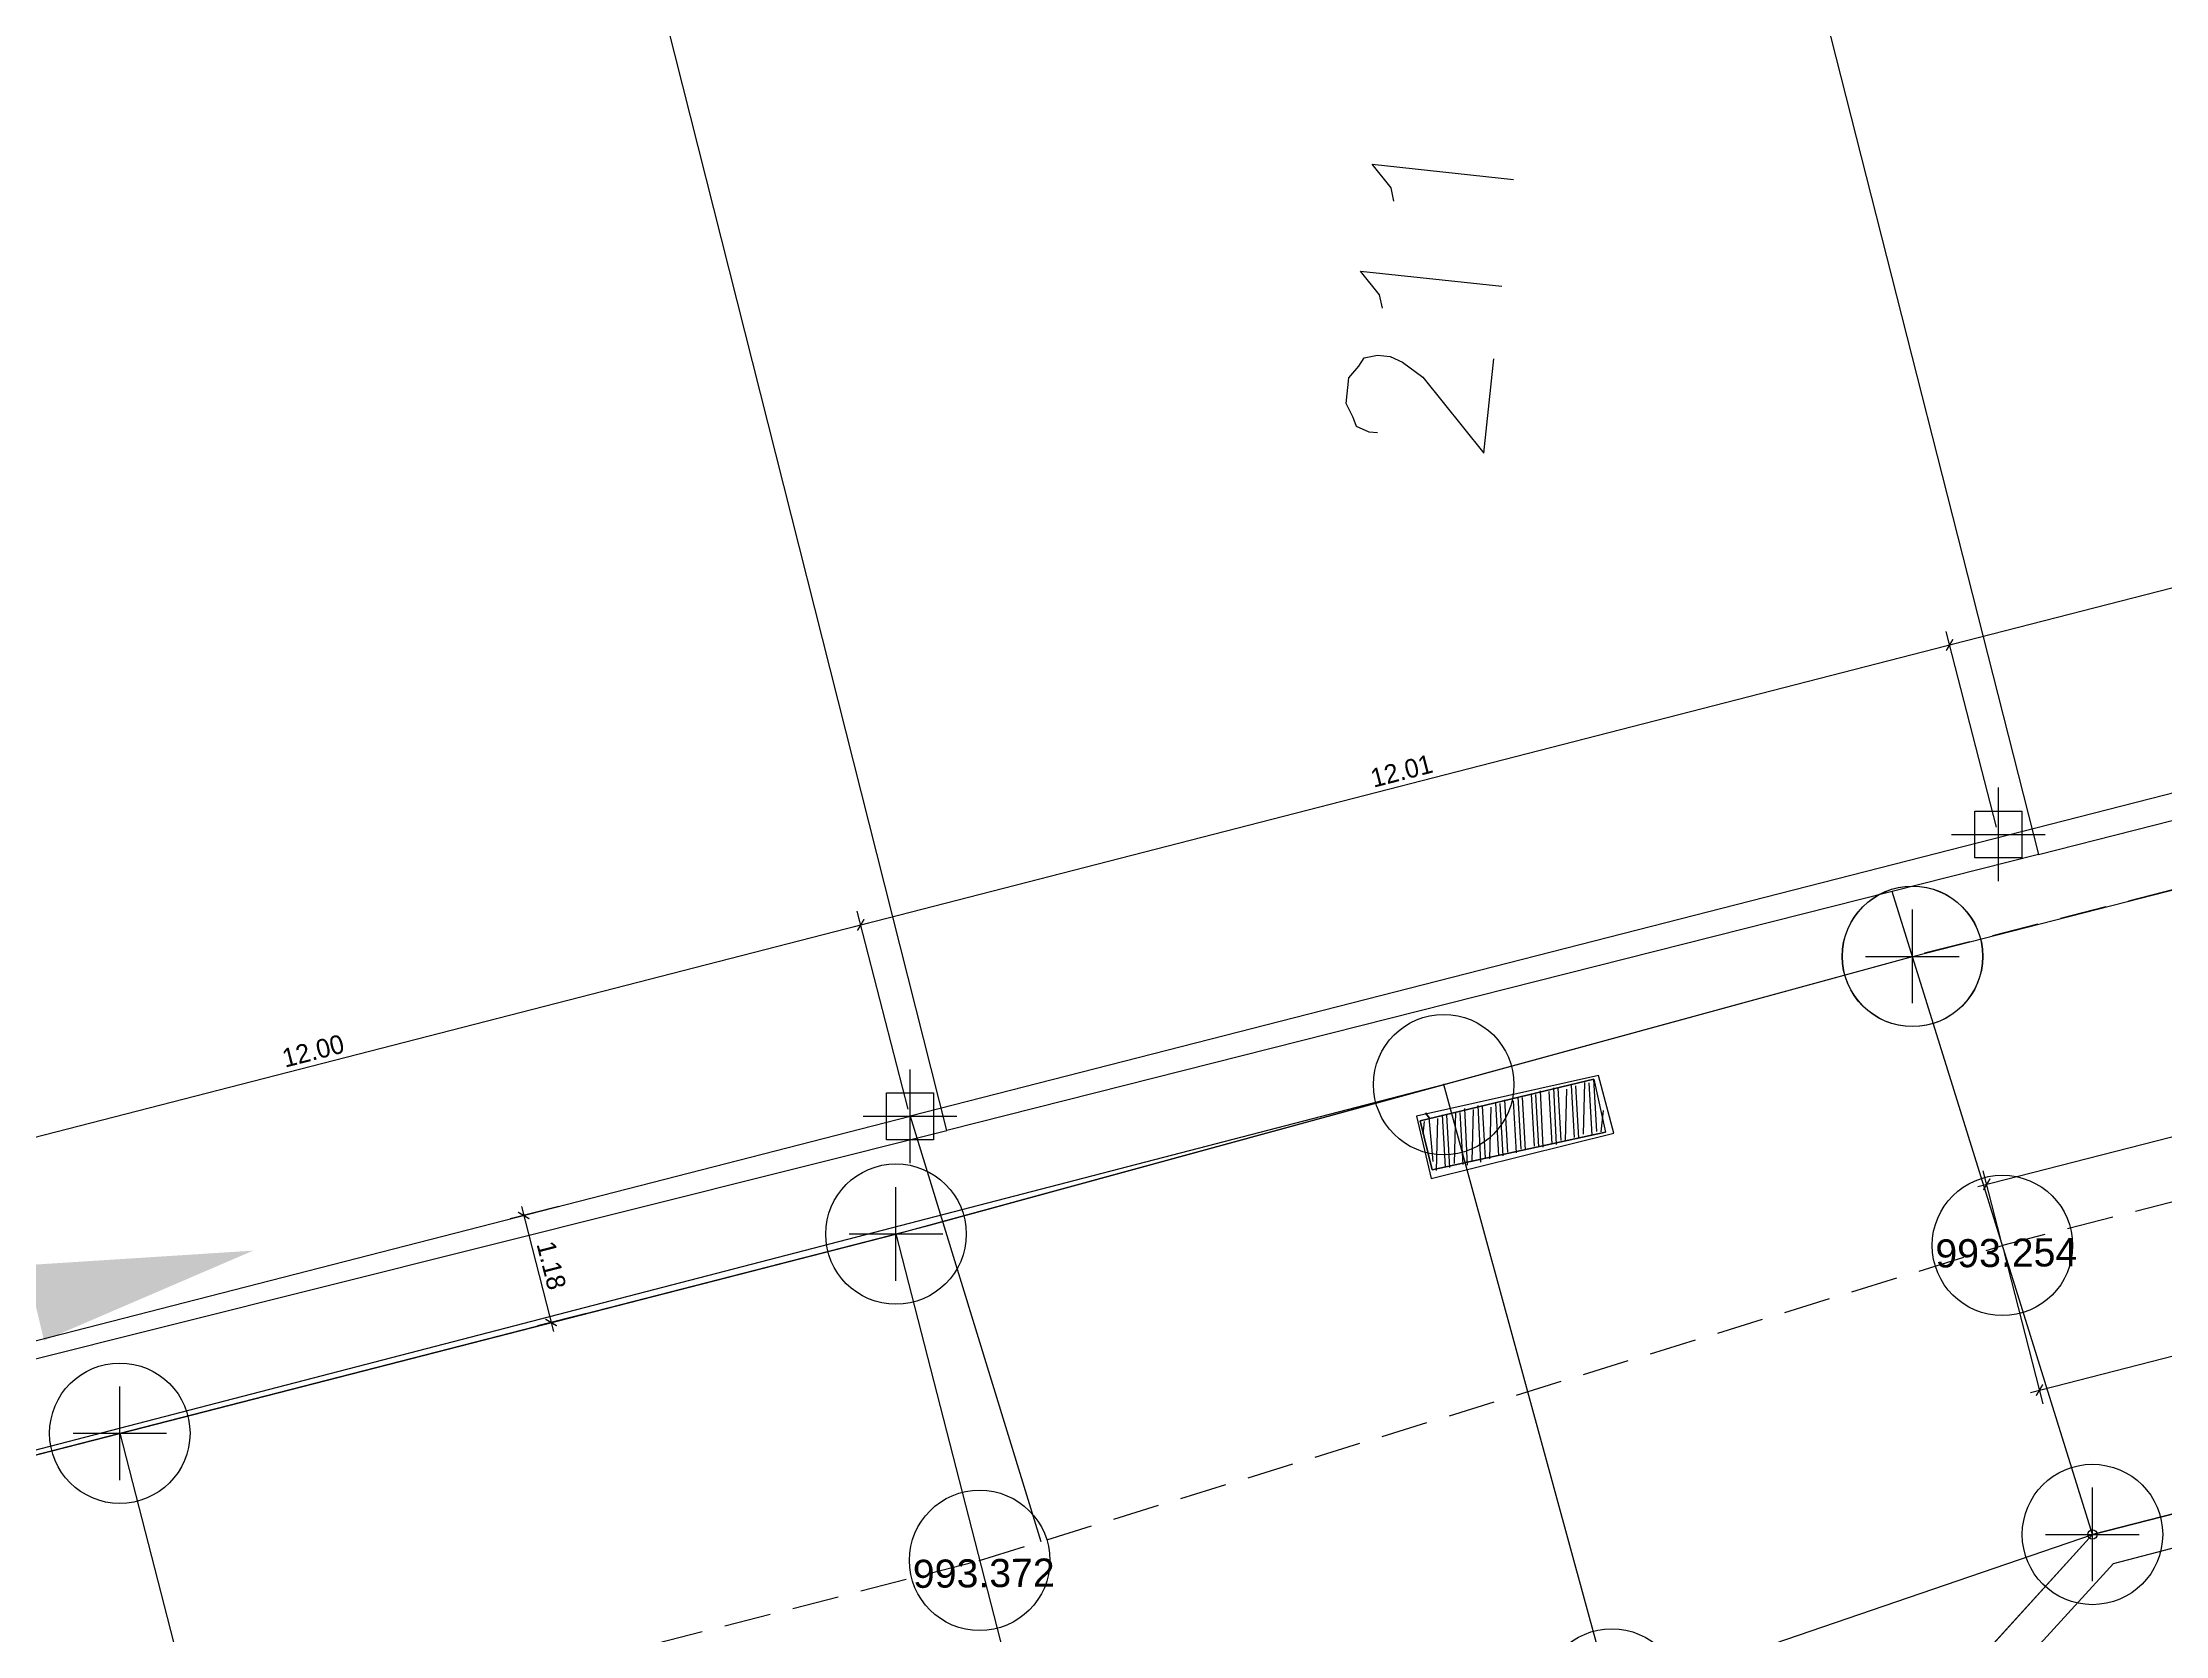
# Model space of a CAD drawing. Header units: metres. Extents: x 678 to 2349, y 417 to 1219.
# Drawn here: x 956.68 to 979.36, y 1132.51 to 1149.53 of the extents above; entities that cross this region are included whole.
import ezdxf

# ---------------------------------------------------------------- set-up
doc = ezdxf.new("R2010")
doc.units = ezdxf.units.M
doc.header["$PDMODE"] = 32
doc.header["$PDSIZE"] = 1.5
doc.linetypes.add('DASHED', pattern=[0.75, 0.5, -0.25])
for name, color, linetype in [('12-CONDICIONES EXISTENTES', 2, 'Continuous'), ('C-ROAD-PROF-TEXT', 11, 'Continuous'), ('LOTE 243', 1, 'Continuous'), ('PUNTOS V', 4, 'Continuous'), ('V-NODE', 1, 'Continuous'), ('V-SITE-VEGE', 80, 'Continuous')]:
    doc.layers.add(name, color=color, linetype=linetype)
for name, color, linetype, true_color in [('PDF2_area escolar', 7, 'Continuous', 0x989898), ('PDF_Geometry', 7, 'Continuous', 0x797979), ('PDF_Solid Fills', 7, 'Continuous', 0x797979)]:
    doc.layers.add(name, color=color, linetype=linetype, true_color=true_color)
doc.styles.add('CITY2', font='stylu.ttf', dxfattribs={"height": 0.2})
doc.styles.get("Standard").update_dxf_attribs({"font": 'arial.ttf'})
doc.dimstyles.new('COTAS2', dxfattribs={"dimtxt": 0.02, "dimasz": 0.1, "dimexe": 0.15, "dimexo": 0.08, "dimgap": 0.05, "dimtad": 1, "dimzin": 0, "dimdsep": 46, "dimtxsty": 'CITY2', "dimblk": 'ARCHTICK', "dimcen": 1, "dimdle": 0.1, "dimclrd": 1, "dimclre": 1, "dimclrt": 2, "dimadec": 0, "dimazin": 0, "dimtfac": 1, "dimtofl": 0, "dimtmove": 0, "dimatfit": 3, "dimldrblk": 'ARCHTICK', "dimfxl": 0.18, "dimtolj": 1, "dimtzin": 0, "dimarcsym": 0})

# ---------------------------------------------------------------- blocks, each defined once
blk = doc.blocks.new('*U2558')
at = {"color": 0, "linetype": 'ByBlock', "lineweight": -2, "transparency": 16777216}
for p, q in [((0, -1), (0, 1)), ((-1, 0), (1, 0))]:
    blk.add_line(p, q, dxfattribs=at)
blk.add_lwpolyline([(-0.5, -0.5), (-0.5, 0.5), (0.5, 0.5), (0.5, -0.5)], close=True, dxfattribs=at)
blk = doc.blocks.new('*U2876', base_point=(965.945, 1138.055, 994.534))
at = {"layer": 'V-NODE', "color": 130, "lineweight": -2, "xscale": 0.5, "yscale": 0.5, "zscale": 0.5}
blk.add_blockref('*U2558', (965.945, 1138.055, 994.534), dxfattribs=at)
blk = doc.blocks.new('*U2879', base_point=(977.571, 1141.066, 994.524))
at = {"layer": 'V-NODE', "color": 130, "lineweight": -2, "xscale": 0.5, "yscale": 0.5, "zscale": 0.5}
blk.add_blockref('*U2558', (977.571, 1141.066, 994.524), dxfattribs=at)
blk = doc.blocks.new('base')
at = {"layer": 'PDF_Geometry', "lineweight": 25, "extrusion": (-0.000787417, 0.063364, 0.99799), "elevation": 0.026}
for points in [[(-314.355, -197.288), (-299.601, -195.681), (-292.744, -194.188), (-282.663, -192.111), (-274.476, -190.361), (-258.037, -185.154), (-248.029, -180.61), (-240.539, -177.71), (-228.643, -174.042), (-222.733, -172.714), (-217.384, -171.04), (-209.935, -169.248), (-202.16, -164.759), (-196.196, -160.284), (-195.073, -159.817), (-178.095, -157.457), (-154.298, -156.614), (-136.667, -154.611), (-124.436, -153.164), (-118.066, -151.474), (-100.79, -146.646), (-80.955, -140.967), (-73.385, -139.328), (-61.694, -135.822), (-40.504, -131.604), (-37.727, -130.872), (-17.661, -129.441), (1.311, -127.461), (21.092, -124.929), (41.006, -122.83), (47.376, -123.458), (63.592, -123.186), (81.402, -124.312), (85.639, -96.072), (88.705, -66.393), (92.811, -40.781), (97.16, -22.386), (100.596, -1.562), (102.483, 8.32), (109.691, 37.361), (117.528, 76.62), (126.217, 115.638), (131.513, 149.592), (134.682, 173.973), (136.916, 195.591), (139.956, 229.678), (141.558, 250.676), (142.614, 271.37), (143.252, 283.21), (147.066, 312.938), (152.58, 355.631), (153.554, 396.042), (150.869, 418.02), (151.777, 438.639), (150.959, 458.028), (151.777, 438.639), (150.869, 418.02), (153.554, 396.042), (152.58, 355.631), (147.066, 312.938), (143.252, 283.21), (142.614, 271.37), (141.558, 250.676), (139.956, 229.678), (136.916, 195.591), (134.682, 173.973), (131.513, 149.592), (126.217, 115.638), (117.528, 76.62), (109.691, 37.361), (102.483, 8.32), (100.596, -1.562), (97.16, -22.386), (92.811, -40.781), (88.705, -66.393), (85.639, -96.072), (81.402, -124.312), (63.592, -123.186), (47.376, -123.458), (41.006, -122.83), (21.092, -124.929), (1.311, -127.461), (-17.661, -129.441), (-37.727, -130.872), (-40.504, -131.604), (-61.694, -135.822), (-73.385, -139.328), (-80.955, -140.967), (-100.79, -146.646), (-118.066, -151.474), (-124.436, -153.164), (-136.667, -154.611), (-154.298, -156.614), (-178.095, -157.457), (-195.073, -159.817), (-196.196, -160.284), (-202.16, -164.759), (-209.935, -169.248), (-217.384, -171.04), (-222.733, -172.714), (-228.643, -174.042), (-240.539, -177.71), (-248.029, -180.61), (-258.037, -185.154), (-274.476, -190.361), (-282.663, -192.111), (-292.744, -194.188), (-299.601, -195.681), (-314.355, -197.288), (-312.178, -178.446), (-309.146, -157.898), (-306.876, -132.899), (-305.823, -118.002), (-298.643, -78.802), (-291.055, -45.077), (-282.252, -15.116), (-275.645, 10.473), (-270.319, 33.898), (-263.825, 63.164), (-258.15, 86.408), (-284.424, 123.888)], [(-90.006, -130.648), (-89.977, -130.791), (-89.776, -131.047), (-91.284, -130.865)], [(-89.868, -129.506), (-89.839, -129.648), (-89.638, -129.904), (-91.147, -129.723)], [(-89.8, -128.169), (-89.709, -128.18), (-89.577, -128.242), (-89.542, -128.339), (-89.468, -128.488), (-89.501, -128.762), (-89.609, -128.888), (-89.665, -128.974), (-89.808, -129.003), (-89.945, -128.986), (-90.077, -128.924), (-90.289, -128.76), (-90.932, -127.94), (-91.053, -128.946)], [(-92.049, -120.664), (-92.024, -121.224), (-90.164, -120.799), (-90.286, -120.274), (-92.141, -120.653)], [(-91.616, -120.531), (-91.596, -121.136)], [(-91.667, -120.571), (-91.642, -121.131)], [(-91.81, -120.601), (-91.784, -121.16)], [(-91.855, -120.595), (-91.83, -121.155)], [(-91.907, -120.635), (-91.927, -121.189)], [(-91.998, -120.624), (-91.973, -121.184)], [(-90.663, -120.321), (-90.643, -120.927)], [(-90.714, -120.362), (-90.735, -120.916)], [(-90.806, -120.35), (-90.786, -120.956)], [(-90.857, -120.391), (-90.832, -120.95)], [(-90.903, -120.385), (-90.923, -120.939)], [(-91, -120.42), (-90.974, -120.979)], [(-91.045, -120.414), (-91.02, -120.974)], [(-91.097, -120.455), (-91.071, -121.014)], [(-91.188, -120.444), (-91.163, -121.003)], [(-91.239, -120.484), (-91.214, -121.043)], [(-91.285, -120.478), (-91.26, -121.038)], [(-91.382, -120.513), (-91.356, -121.072)], [(-91.427, -120.507), (-91.402, -121.067)], [(-91.473, -120.502), (-91.453, -121.107)], [(-91.57, -120.537), (-91.545, -121.096)], [(-91.713, -120.566), (-91.733, -121.12)], [(-90.193, -120.656), (-90.21, -120.793)], [(-90.297, -120.365), (-90.261, -120.833)], [(-90.332, -120.268), (-90.353, -120.822)], [(-90.429, -120.303), (-90.404, -120.863)], [(-90.475, -120.298), (-90.449, -120.857)], [(-90.526, -120.338), (-90.546, -120.892)], [(-90.617, -120.327), (-90.592, -120.886)], [(-92.095, -120.659), (-92.122, -120.887)], [(-96.629, -111.72), (-96.968, -113.765), (-98.088, -114.975), (-118.166, -119.976)]]:
    blk.add_lwpolyline(points, dxfattribs=at)
for points in [[(-92.016, -143.483), (-96.804, -123.569), (-85.105, -120.759), (-80.45, -140.239), (-81.117, -140.391), (-92.016, -143.483), (-96.804, -123.569), (-108.458, -126.385), (-103.542, -146.778)], [(-68.785, -137.332), (-73.457, -117.989), (-85.105, -120.759), (-80.45, -140.239), (-73.501, -138.758)], [(-138.576, -126.188), (-140.244, -124.642), (-124.468, -22.95), (-122.584, -21.554), (-84.121, -27.533), (-82.771, -29.411), (-95.915, -114.263), (-97.512, -115.972)], [(-92.075, -121.264), (-90.124, -120.85), (-90.275, -120.183), (-92.232, -120.642)], [(-90.286, -120.274), (-90.164, -120.799), (-92.024, -121.224), (-92.141, -120.653)]]:
    blk.add_lwpolyline(points, close=True, dxfattribs=at)
at = {"layer": 'PDF_Geometry', "color": 2, "lineweight": 40, "extrusion": (-0.000787417, 0.063364, 0.99799), "elevation": 0.026}
blk.add_lwpolyline([(-90.261, -120.833), (-90.221, -120.885)], dxfattribs=at)
blk = doc.blocks.new('_ArchTick')
at = {"color": 0, "linetype": 'ByBlock', "const_width": 0.15}
blk.add_lwpolyline([(-0.5, -0.5), (0.5, 0.5)], dxfattribs=at)
blk = doc.blocks.new('*D3728')
at = {"layer": 'Defpoints', "color": 0, "transparency": 16777216}
for p in [(965.419, 1140.1), (965.945, 1138.055, 994.107), (954.317, 1135.078, 994.668)]:
    blk.add_point(p, dxfattribs=at)
at = {"layer": 'PUNTOS V', "color": 1, "lineweight": -2, "transparency": 16777216}
blk.add_line((953.698, 1137.085), (965.516, 1140.124), dxfattribs=at)
at = {"layer": 'PUNTOS V', "color": 1, "linetype": 'Continuous', "lineweight": -2, "transparency": 16777216}
for p, q in [((965.925, 1138.132), (965.382, 1140.245)), ((954.297, 1135.155), (953.757, 1137.255))]:
    blk.add_line(p, q, dxfattribs=at)
at = {"layer": 'PUNTOS V', "color": 1, "lineweight": -2, "transparency": 16777216, "xscale": 0.1, "yscale": 0.1, "zscale": 0.1}
for p, rotation in [((965.419, 1140.1), 14.42428924992825), ((953.794, 1137.11), 194.4242892499283)]:
    blk.add_blockref('_ArchTick', p, dxfattribs=dict(at, rotation=rotation))
at = {"layer": 'PUNTOS V', "color": 2, "transparency": 16777216, "insert": (959.569, 1138.753), "char_height": 0.2, "attachment_point": 5, "rotation": 14.4243, "style": 'CITY2'}
blk.add_mtext('\\A1;12.00', dxfattribs=at)
blk = doc.blocks.new('*D3729')
at = {"layer": 'Defpoints', "color": 0, "transparency": 16777216}
for p in [(977.05, 1143.091), (977.571, 1141.066, 994.524), (965.945, 1138.055, 994.107)]:
    blk.add_point(p, dxfattribs=at)
at = {"layer": 'PUNTOS V', "color": 1, "linetype": 'Continuous', "lineweight": -2, "transparency": 16777216}
for p, q in [((977.551, 1141.143), (977.013, 1143.236)), ((965.925, 1138.132), (965.382, 1140.245))]:
    blk.add_line(p, q, dxfattribs=at)
at = {"layer": 'PUNTOS V', "color": 1, "lineweight": -2, "transparency": 16777216}
blk.add_line((965.322, 1140.075), (977.147, 1143.116), dxfattribs=at)
at = {"layer": 'PUNTOS V', "color": 1, "lineweight": -2, "transparency": 16777216, "xscale": 0.1, "yscale": 0.1, "zscale": 0.1}
for p, rotation in [((977.05, 1143.091), 14.42428924992825), ((965.419, 1140.1), 194.4242892499283)]:
    blk.add_blockref('_ArchTick', p, dxfattribs=dict(at, rotation=rotation))
at = {"layer": 'PUNTOS V', "color": 2, "transparency": 16777216, "insert": (971.196, 1141.744), "char_height": 0.2, "attachment_point": 5, "rotation": 14.4243, "style": 'CITY2'}
blk.add_mtext('\\A1;12.01', dxfattribs=at)
blk = doc.blocks.new('*D3730')
at = {"layer": 'Defpoints', "color": 0, "transparency": 16777216}
for p in [(988.84, 1146.124), (989.372, 1144.056, 994.449), (977.571, 1141.066, 994.524)]:
    blk.add_point(p, dxfattribs=at)
at = {"layer": 'PUNTOS V', "color": 1, "linetype": 'Continuous', "lineweight": -2, "transparency": 16777216}
for p, q in [((989.352, 1144.133), (988.803, 1146.269)), ((977.551, 1141.143), (977.013, 1143.236))]:
    blk.add_line(p, q, dxfattribs=at)
at = {"layer": 'PUNTOS V', "color": 1, "lineweight": -2, "transparency": 16777216}
blk.add_line((976.953, 1143.066), (988.937, 1146.149), dxfattribs=at)
at = {"layer": 'PUNTOS V', "color": 1, "lineweight": -2, "transparency": 16777216, "xscale": 0.1, "yscale": 0.1, "zscale": 0.1}
for p, rotation in [((988.84, 1146.124), 14.42428924992825), ((977.05, 1143.091), 194.4242892499283)]:
    blk.add_blockref('_ArchTick', p, dxfattribs=dict(at, rotation=rotation))
at = {"layer": 'PUNTOS V', "color": 2, "transparency": 16777216, "insert": (982.906, 1144.76), "char_height": 0.2, "attachment_point": 5, "rotation": 14.4243, "style": 'CITY2'}
blk.add_mtext('\\A1;12.17', dxfattribs=at)
blk = doc.blocks.new('*D3893')
at = {"layer": 'Defpoints', "color": 0, "transparency": 16777216}
for p in [(962.273, 1137.112, 994.772), (962.112, 1135.852), (962.566, 1135.969, 994.772)]:
    blk.add_point(p, dxfattribs=at)
at = {"layer": 'PUNTOS V', "color": 1, "linetype": 'Continuous', "lineweight": -2, "transparency": 16777216}
for p, q in [((962.195, 1137.092), (961.673, 1136.958)), ((962.489, 1135.949), (961.967, 1135.815))]:
    blk.add_line(p, q, dxfattribs=at)
at = {"layer": 'PUNTOS V', "color": 1, "lineweight": -2, "transparency": 16777216}
blk.add_line((961.794, 1137.092), (962.137, 1135.756), dxfattribs=at)
at = {"layer": 'PUNTOS V', "color": 1, "lineweight": -2, "transparency": 16777216, "xscale": 0.1, "yscale": 0.1, "zscale": 0.1}
for p, rotation in [((961.819, 1136.995), 104.4012118177136), ((962.112, 1135.852), 284.4012118177137)]:
    blk.add_blockref('_ArchTick', p, dxfattribs=dict(at, rotation=rotation))
at = {"layer": 'PUNTOS V', "color": 2, "transparency": 16777216, "insert": (962.114, 1136.462), "char_height": 0.2, "attachment_point": 5, "rotation": 284.4012, "style": 'CITY2'}
blk.add_mtext('\\A1;1.18', dxfattribs=at)
blk = doc.blocks.new('*D3896')
at = {"layer": 'Defpoints', "color": 0, "transparency": 16777216}
for p in [(987.135, 1139.808), (987.302, 1139.155, 994.107), (977.614, 1136.676, 994.107)]:
    blk.add_point(p, dxfattribs=at)
at = {"layer": 'PUNTOS V', "color": 1, "lineweight": -2, "transparency": 16777216}
blk.add_line((977.35, 1137.304), (987.232, 1139.833), dxfattribs=at)
at = {"layer": 'PUNTOS V', "color": 1, "linetype": 'Continuous', "lineweight": -2, "transparency": 16777216}
for p, q in [((987.282, 1139.233), (987.098, 1139.954)), ((977.595, 1136.753), (977.41, 1137.474))]:
    blk.add_line(p, q, dxfattribs=at)
at = {"layer": 'PUNTOS V', "color": 1, "lineweight": -2, "transparency": 16777216, "xscale": 0.1, "yscale": 0.1, "zscale": 0.1}
for p, rotation in [((987.135, 1139.808), 14.35720417200825), ((977.447, 1137.329), 194.3572041720082)]:
    blk.add_blockref('_ArchTick', p, dxfattribs=dict(at, rotation=rotation))
at = {"layer": 'PUNTOS V', "color": 2, "transparency": 16777216, "insert": (982.253, 1138.717), "char_height": 0.2, "attachment_point": 5, "rotation": 14.3572, "style": 'CITY2'}
blk.add_mtext('\\A1;10.00', dxfattribs=at)
blk = doc.blocks.new('*D4149')
at = {"layer": 'Defpoints', "color": 0, "transparency": 16777216}
for p in [(1013.67, 1145.904, 994.107), (1014.065, 1144.359), (977.614, 1136.676, 994.107)]:
    blk.add_point(p, dxfattribs=at)
at = {"layer": 'PUNTOS V', "color": 1, "linetype": 'Continuous', "lineweight": -2, "transparency": 16777216}
for p, q in [((1013.689, 1145.827), (1014.102, 1144.214)), ((977.634, 1136.598), (978.047, 1134.985))]:
    blk.add_line(p, q, dxfattribs=at)
at = {"layer": 'PUNTOS V', "color": 1, "lineweight": -2, "transparency": 16777216}
blk.add_line((977.913, 1135.106), (1014.162, 1144.384), dxfattribs=at)
at = {"layer": 'PUNTOS V', "color": 1, "lineweight": -2, "transparency": 16777216, "xscale": 0.1, "yscale": 0.1, "zscale": 0.1}
for p, rotation in [((1014.065, 1144.359), 14.35720417200853), ((978.01, 1135.13), 194.3572041720085)]:
    blk.add_blockref('_ArchTick', p, dxfattribs=dict(at, rotation=rotation))
at = {"layer": 'PUNTOS V', "color": 2, "transparency": 16777216, "insert": (995.998, 1139.897), "char_height": 0.2, "attachment_point": 5, "rotation": 14.3572, "style": 'CITY2'}
blk.add_mtext('\\A1;37.22', dxfattribs=at)
blk = doc.blocks.new('*U4152')
at = {"color": 0, "linetype": 'ByBlock', "lineweight": -2, "transparency": 16777216}
for p, q in [((0, -1), (0, 1)), ((-1, 0), (1, 0))]:
    blk.add_line(p, q, dxfattribs=at)
blk = doc.blocks.new('*U4155', base_point=(957.504, 1134.669, 993.46))
at = {"layer": 'V-NODE', "color": 4, "lineweight": -2, "xscale": 0.5, "yscale": 0.5, "zscale": 0.5}
blk.add_blockref('*U4152', (957.504, 1134.669, 993.46), dxfattribs=at)
blk = doc.blocks.new('*U4164', base_point=(965.795, 1136.798, 993.372))
at = {"layer": 'V-NODE', "color": 4, "lineweight": -2, "xscale": 0.5, "yscale": 0.5, "zscale": 0.5}
blk.add_blockref('*U4152', (965.795, 1136.798, 993.372), dxfattribs=at)
blk = doc.blocks.new('*U4227', base_point=(978.576, 1133.588, 993.254))
at = {"layer": 'V-NODE', "color": 4, "lineweight": -2, "xscale": 0.5, "yscale": 0.5, "zscale": 0.5}
blk.add_blockref('*U4152', (978.576, 1133.588, 993.254), dxfattribs=at)
blk = doc.blocks.new('*U4230', base_point=(976.653, 1139.764, 993.254))
at = {"layer": 'V-NODE', "color": 4, "lineweight": -2, "xscale": 0.5, "yscale": 0.5, "zscale": 0.5}
blk.add_blockref('*U4152', (976.653, 1139.764, 993.254), dxfattribs=at)

msp = doc.modelspace()

# ---------------------------------------------------------------- linework, layer by layer
at = {"elevation": 997.203}
for points in [[(919.37678, 1124.87898), (928.44625, 1127.20783), (938.13203, 1129.69493), (947.8178, 1132.18204), (957.504, 1134.66752), (965.79503, 1136.79648), (971.64582, 1138.39351), (976.65462, 1139.764), (986.49814, 1142.284), (996.19135, 1144.754), (1005.87903, 1147.23366), (1012.87306, 1149.02051), (1024.40007, 1151.98483), (1031.60043, 1152.37491), (1038.66008, 1152.75737), (1049.45178, 1153.34201), (1059.62252, 1153.89301), (1071.92978, 1154.55976), (1076.50099, 1154.80741), (1078.56662, 1147.42961), (1062.39922, 1031.6162), (1113.68579, 1024.48299), (1093.55556, 1156.78071)], [(919.37678, 1124.87898), (928.44625, 1127.20783), (938.13203, 1129.69493), (971.64582, 1138.39351), (976.65462, 1139.764), (986.501, 1142.28473), (996.19135, 1144.754), (1005.876, 1147.24552), (1012.87306, 1149.02051), (1024.38577, 1151.98115), (1031.60043, 1152.37491), (1038.66008, 1152.75737), (1049.45178, 1153.34201), (1059.62252, 1153.89301), (1071.92978, 1154.55976), (1076.13239, 1154.78744), (1079.62014, 1154.97639), (1062.39922, 1031.6162), (1112.55312, 1024.64053)]]:
    msp.add_lwpolyline(points, dxfattribs=at)
at = {"elevation": 1997.107}
msp.add_lwpolyline([(1006.69073, 1040.91278), (1004.95632, 1039.60567), (966.43486, 1044.96344), (965.12265, 1046.73826), (977.095, 1131.955), (978.57588, 1133.58751), (1019.53599, 1144.07167), (1020.87063, 1142.90279)], close=True, dxfattribs=at)
at = {"layer": '12-CONDICIONES EXISTENTES', "color": 1}
for p in [(976.65462, 1139.764, 993.253), (971.64582, 1138.39351, 995.067), (965.795, 1136.79659, 993.371), (957.504, 1134.66925, 993.459), (966.68881, 1133.31092, 994.772), (973.44185, 1131.82962, 995.067)]:
    msp.add_point(p, dxfattribs=at)
at = {"layer": 'LOTE 243', "color": 1, "linetype": 'DASHED'}
for points, elevation in [([(1012.86861, 1149.03335), (976.65282, 1139.76354)], 994.107), ([(1013.66954, 1145.90422), (977.61435, 1136.67552)], 994.107), ([(966.68881, 1133.31092), (977.61435, 1136.67552)], 995.14), ([(919.65427, 1121.23345), (966.68881, 1133.31092)], 994.772)]:
    msp.add_lwpolyline(points, dxfattribs=dict(at, elevation=elevation))
at = {"layer": 'LOTE 243', "color": 1}
for points, elevation in [([(1024.85711, 1145.43367), (978.57588, 1133.58751)], 994.107), ([(918.75892, 1124.72033), (966.12862, 1136.88387)], 994.772)]:
    msp.add_lwpolyline(points, dxfattribs=dict(at, elevation=elevation))
at = {"layer": 'PDF_Solid Fills', "transparency": 33554559, "extrusion": (-0.000787417, 0.063364, 0.99799)}
msp.add_solid([(-970.55143, -1059.40177, 1060.76006), (-972.97778, -1059.52678, 1060.76006), (-970.73206, -1058.5917, 1060.76006)], dxfattribs=at)
at = {"layer": 'PUNTOS V', "color": 1}
msp.add_line((965.945, 1138.055, 994.772), (967.34385, 1133.51265, 995.14), dxfattribs=at)
for points, elevation in [([(1024.247, 1152.978), (965.945, 1138.055)], 994.107), ([(978.57588, 1133.58751), (976.43705, 1140.45651)], 994.107), ([(966.12862, 1136.88387), (976.65278, 1139.76353)], 994.772), ([(973.44185, 1131.82962), (971.64582, 1138.39351)], 995.067), ([(917.744, 1125.678), (965.945, 1138.055)], 994.772), ([(965.79461, 1136.7981), (967.58533, 1129.82434)], 995.067), ([(957.50358, 1134.66914), (959.2943, 1127.69538)], 995.067), ([(967.58533, 1129.82434), (978.57588, 1133.58751)], 995.067), ([(977.09476, 1131.95454), (978.57588, 1133.58751)], 994.78236)]:
    msp.add_lwpolyline(points, dxfattribs=dict(at, elevation=elevation))
msp.add_circle((978.57588, 1133.58751, 995.067), 0.05, dxfattribs=at)
for p in [(976.65278, 1139.76353, 994.772), (977.61435, 1136.67552), (978.57588, 1133.58751, 994.107)]:
    msp.add_point(p, dxfattribs=at)

# ---------------------------------------------------------------- block references
at = {"layer": 'PDF2_area escolar'}
msp.add_blockref('base', (882.736, 1016.336, 999.038), dxfattribs=at)
at = {"layer": 'V-NODE'}
for name, p in [('*U2879', (977.571, 1141.066, 994.524)), ('*U2876', (965.945, 1138.055, 994.534))]:
    msp.add_blockref(name, p, dxfattribs=at)
at = {"layer": 'V-SITE-VEGE'}
for name, p in [('*U4230', (976.653, 1139.764, 993.253)), ('*U4164', (965.795, 1136.798, 993.371)), ('*U4155', (957.504, 1134.669, 993.459)), ('*U4227', (978.576, 1133.588, 993.253))]:
    msp.add_blockref(name, p, dxfattribs=at)

# ---------------------------------------------------------------- texts
at = {"layer": 'C-ROAD-PROF-TEXT', "color": 11, "linetype": 'Continuous', "lineweight": -3, "char_height": 0.3, "attachment_point": 8, "rotation": 0.571108}
for s, insert in [('{\\C2;993.254}', (977.6571, 1136.44269, 994.107)), ('{\\C2;993.372}', (966.73469, 1133.01986, 995.067))]:
    msp.add_mtext(s, dxfattribs=dict(at, insert=insert))

# ---------------------------------------------------------------- dimensions: what is measured, and where the dimension line sits
at = {"layer": 'PUNTOS V', "color": 1}
for base, p1, p2, picture, middle in [((988.84018, 1146.12365), (977.571, 1141.066, 994.524), (989.372, 1144.056, 994.449), '*D3730', (982.906, 1144.75962)), ((977.05011, 1143.09115), (965.945, 1138.055, 994.107), (977.571, 1141.066, 994.524), '*D3729', (971.19636, 1141.7441)), ((965.41912, 1140.09956), (954.317, 1135.078, 994.668), (965.945, 1138.055, 994.107), '*D3728', (959.56853, 1138.75333))]:
    dim = msp.add_linear_dim(base=base, p1=p1, p2=p2, angle=194.424289, dimstyle='COTAS2', override={"dimtmove": 1}, dxfattribs=at)
    dim.commit()
    dim.dimension.update_dxf_attribs({"geometry": picture, "text_midpoint": middle})
for p1, p2, distance, picture, middle in [((977.61435, 1136.67552, 994.107), (1013.66954, 1145.90422, 994.107), -1.59487, '*D4149', (995.99845, 1139.89708)), ((977.61435, 1136.67552, 994.107), (987.30204, 1139.15519, 994.107), 0.67419, '*D3896', (982.25294, 1138.71728)), ((962.27285, 1137.11207, 994.772), (962.56633, 1135.96915, 994.772), -0.46902, '*D3893', (962.11392, 1136.46212))]:
    dim = msp.add_aligned_dim(p1=p1, p2=p2, distance=distance, dimstyle='COTAS2', dxfattribs=at)
    dim.commit()
    dim.dimension.update_dxf_attribs({"geometry": picture, "text_midpoint": middle})

doc.saveas('drawing.dxf')
